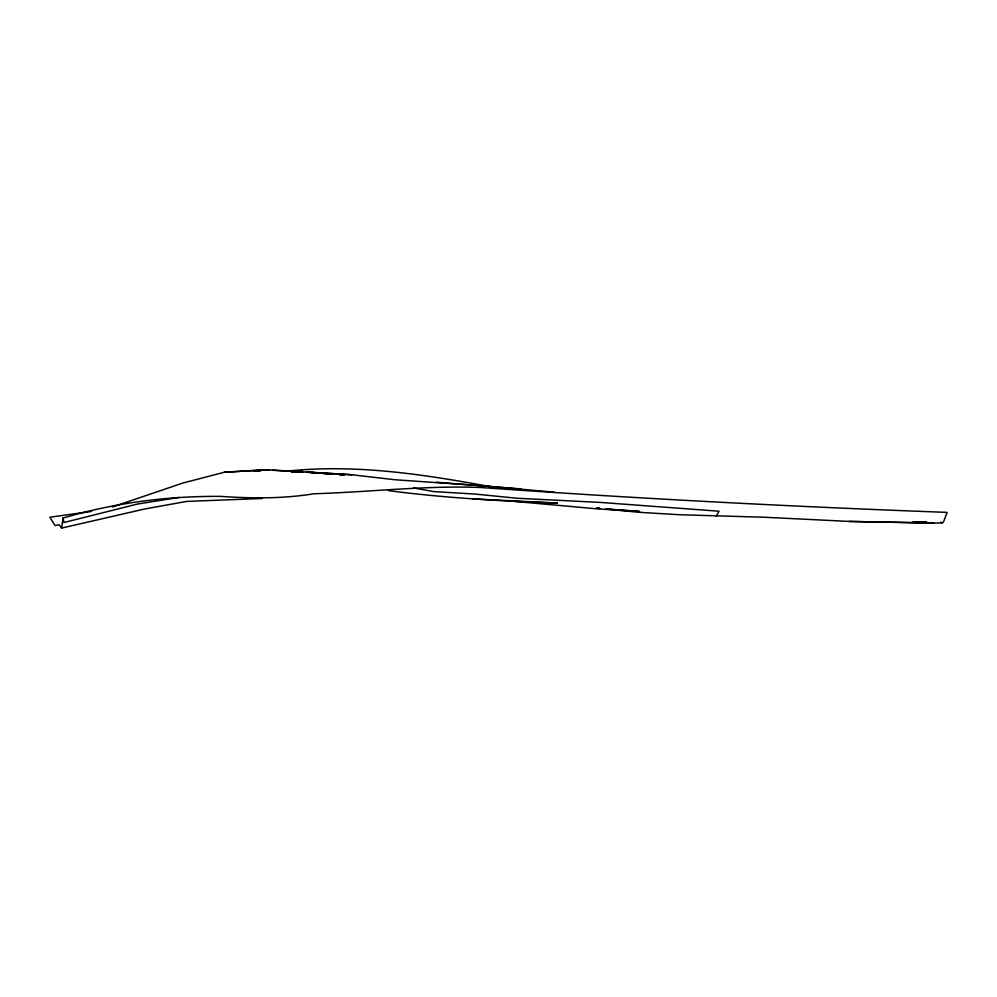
<?xml version="1.0" encoding="UTF-8"?>
<svg xmlns="http://www.w3.org/2000/svg" width="997" height="997" viewBox="0 0 997 997"><rect width="100%" height="100%" fill="white"/><g stroke="black" fill="none" stroke-linecap="round" stroke-linejoin="round"><path stroke-width="1.5" d="M262.261 498.488L186.638 501.416L144.989 508.919L61.689 528.074L62.998 518.079C114.057 502.887 167.371 495.97 220.599 496.381C251.755 498.488 282.974 498.861 313.918 493.752C369.476 492.107 424.872 485.402 480.529 487.483C635.899 498.45 791.493 506.638 947.15 512.383L943.486 521.905L942.165 522.914L933.715 523.076L849.095 521.419L764.462 517.244L679.842 514.751L638.192 512.246L605.802 509.006M326.941 473.812L327.627 473.749M716.27 516.159L719.049 511.212L600.443 502.426L517.144 498.263L475.494 494.101L433.832 491.596L413.394 487.919M112.312 507.024L182.688 483.084L224.337 472.254L265.987 469.749L257.4 470.945M257.263 471.195L260.229 470.621M178.949 497.416L137.299 504.083L63.995 522.515L62.998 518.079M91.5 511.411L49.85 517.244L55.109 525.581L59.06 524.746L61.689 528.074M253.874 471.045L264.666 469.749M255.244 471.008L265.987 469.749M287.161 471.145C356.203 463.755 425.171 474.584 492.929 487.134M224.337 472.254L267.308 469.749L351.929 474.759L394.899 479.756L479.52 485.589L553.821 492.082M306.316 472.254L318.379 473.089M914.311 521.942L926.649 522.179M912.853 521.917L926.662 522.191M849.095 521.419L890.745 522.241M892.066 522.241L933.715 523.076M472.914 498.911L557.535 503.086C500.993 501.08 444.425 497.989 388.307 490.586M263.358 469.749L269.489 470.11M272.567 470.285L286.376 471.095M289.442 471.269L303.25 472.08M310.279 472.254L351.929 474.759M322.991 473.45L330.655 474.036M339.865 474.759L344.476 475.108L339.815 474.722M521.169 488.916L436.549 482.249M607.285 508.919L614.962 509.504M621.106 509.99L639.513 511.411L597.864 508.919L514.564 501.416M308.958 472.254L319.75 473.114M322.841 473.363L332.101 474.111M940.832 522.079L942.165 522.914M302.365 471.419L291.573 472.067L302.365 471.419M599.621 508.32L596.542 508.084L599.633 508.395"/></g></svg>
